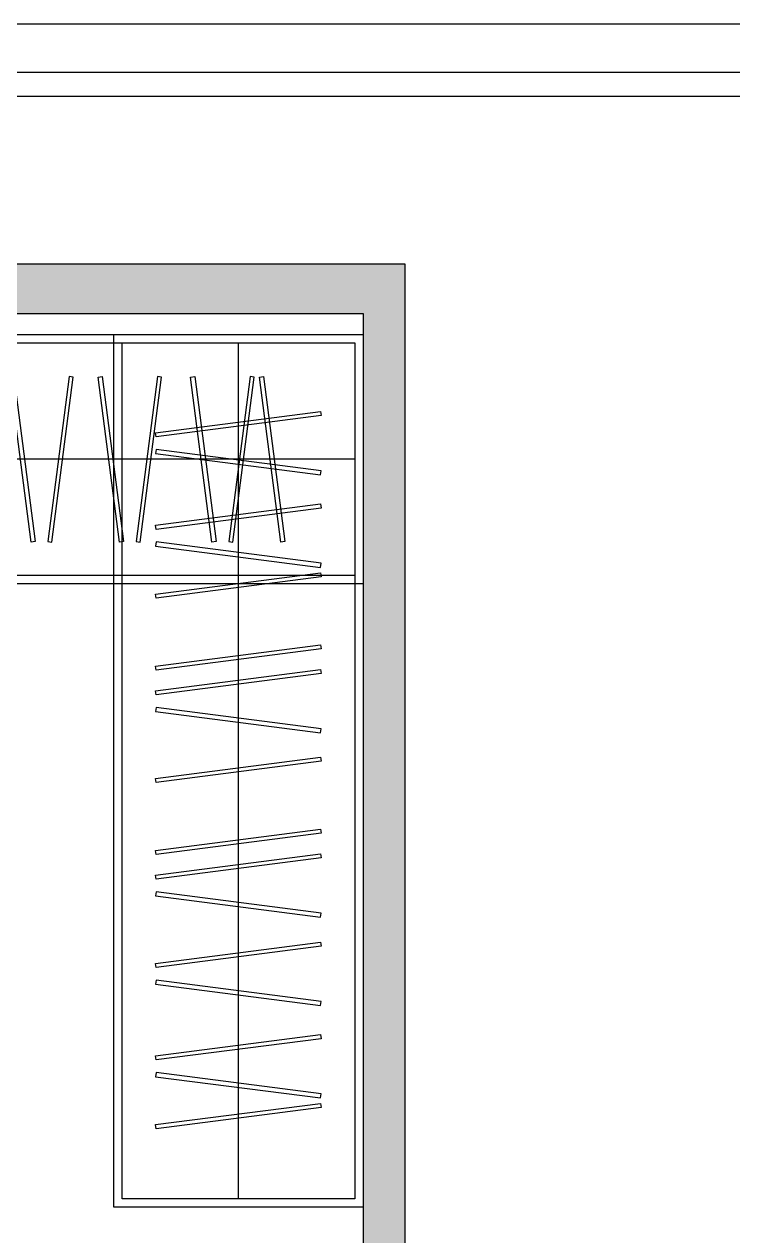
# Model space of a CAD drawing. Extents: x 422240 to 534325, y -8262 to 172635.
# Drawn here: x 457380 to 459084, y 27207 to 30122 of the extents above; entities that cross this region are included whole.
import ezdxf

# ---------------------------------------------------------------- set-up
doc = ezdxf.new("R2010")
doc.units = 0
doc.header["$LTSCALE"] = 1000
doc.header["$MEASUREMENT"] = 0
doc.layers.add('PM-家具', color=146, linetype='Continuous')
doc.layers.add('活动家具', color=7, linetype='Continuous')

# ---------------------------------------------------------------- blocks, each defined once
blk = doc.blocks.new('儿童房摆放方案图框')
at = {"color": 251}
blk.add_line((25026.8, 17757), (372.5, 17757), dxfattribs=at)
blk.add_line((24852.9, 17583.2), (546.3, 17583.2))
blk.add_lwpolyline([(-25.1, 145.5), (25374.5, 145.5), (25374.5, 18104.8), (-25.1, 18104.8)], close=True)
blk = doc.blocks.new('2100衣柜')
blk.add_line((465735.1, 45867), (463675.1, 45867))
blk.add_lwpolyline([(465755.1, 46167), (465755.1, 45567), (463655.1, 45567), (463655.1, 46167)], close=True)
at = {"color": 251}
for points in [[(465735.1, 46147), (465735.1, 45587), (463675.1, 45587), (463675.1, 46147)], [(463840.6, 46064.1), (463850.5, 46065.4), (463901.8, 45668.6), (463891.8, 45667.4)], [(463993.2, 46064.1), (463983.3, 46065.4), (463932.1, 45668.6), (463942, 45667.4)], [(464063.1, 46064.1), (464073, 46065.4), (464124.2, 45668.6), (464114.3, 45667.4)], [(464215.6, 46064.1), (464205.7, 46065.4), (464154.5, 45668.6), (464164.4, 45667.4)], [(464228.6, 46064.1), (464238.6, 46065.4), (464289.8, 45668.6), (464279.8, 45667.4)], [(464402, 46064.1), (464411.9, 46065.4), (464463.1, 45668.6), (464453.2, 45667.4)], [(464461.3, 46064.1), (464471.3, 46065.4), (464522.5, 45668.6), (464512.5, 45667.4)], [(464613.9, 46064.1), (464604, 46065.4), (464552.8, 45668.6), (464562.7, 45667.4)], [(464672.4, 46064.1), (464682.3, 46065.4), (464733.5, 45668.6), (464723.6, 45667.4)], [(464845.7, 46064.1), (464855.7, 46065.4), (464906.9, 45668.6), (464896.9, 45667.4)], [(464905.1, 46064.1), (464915, 46065.4), (464966.2, 45668.6), (464956.3, 45667.4)], [(465057.6, 46064.1), (465047.7, 46065.4), (464996.5, 45668.6), (465006.4, 45667.4)], [(465117.5, 46064.1), (465127.4, 46065.4), (465178.6, 45668.6), (465168.7, 45667.4)], [(465270, 46064.1), (465260.1, 46065.4), (465208.9, 45668.6), (465218.8, 45667.4)], [(465339.9, 46064.1), (465349.9, 46065.4), (465401.1, 45668.6), (465391.1, 45667.4)], [(465492.5, 46064.1), (465482.6, 46065.4), (465431.4, 45668.6), (465441.3, 45667.4)], [(465505.5, 46064.1), (465515.4, 46065.4), (465566.6, 45668.6), (465556.7, 45667.4)]]:
    blk.add_lwpolyline(points, close=True, dxfattribs=at)

msp = doc.modelspace()

# ---------------------------------------------------------------- hatches: boundary and pattern name
at = {"layer": '活动家具'}
h = msp.add_hatch(dxfattribs=at)
h.set_pattern_fill('钢筋混凝土', color=251, scale=10, angle=180)
h.set_pattern_definition([(225, (-58932.5, -11123.5), (17.6776695, -17.6776695), []), (230, (-58932.5, -11123.5), (-71.726018, 6.2752135), [7.5, -82.5]), (175, (-58932.5, -11123.5), (13.875133, -75.219213), [6, -66]), (280.4514, (-58938.48, -11122.98), (-57.850938, -68.943954), [6.374019, -70.114211]), (226.1842, (-58932.5, -11143.5), (-106.724105, 16.551901), [11.25, -123.75]), (276.6356, (-58941.39, -11142.12), (-93.46627, -97.411787), [9.561029, -105.1713]), (171.1842, (-58932.5, -11143.5), (-93.466195, -97.41186), [9, -99]), (201, (-58942.5, -11138.5), (-59.690705, 40.261889), [7.5, -82.5]), (146, (-58942.5, -11138.5), (-24.331533, -72.515005), [6, -66]), (251.4514, (-58947.474, -11135.145), (-84.022263, -32.25305), [6.374019, -70.114211]), (217.5, (-58932.5, -11123.5), (-1.2159855, -33.2893854), [0, -65.2, 0, -67, 0, -66.25]), (187.5, (-58932.5, -11123.5), (-26.3069537, -39.4411712), [0, -38.2, 0, -63.7, 0, -25.25]), (147.5, (-58910.2, -11123.5), (-53.3822436, 2.2554872), [0, -25, 0, -78, 0, -103.5]), (137.5, (-58900.2, -11123.5), (-58.318617, -10.0104982), [0, -32.5, 0, -51.8, 0, -73.5])])
h.paths.add_polyline_path([(458295.8, 29545.9), (453895.8, 29545.9), (453895.8, 25139.7), (458295.8, 25139.7)])
h.paths.add_polyline_path([(458195.8, 29425.9), (458195.8, 25239.7), (453995.8, 25239.7), (453995.8, 29425.9)], flags=16)

# ---------------------------------------------------------------- linework, layer by layer
for points in [[(458295.8, 29545.9), (458295.8, 25139.7), (453895.8, 25139.7), (453895.8, 29545.9)], [(453995.8, 29425.9), (458195.8, 29425.9), (458195.8, 25239.7), (453995.8, 25239.7)]]:
    msp.add_lwpolyline(points, close=True)

# ---------------------------------------------------------------- block references
at = {"xscale": 0.3330153595476334, "yscale": 0.3330153595476334, "zscale": 0.3330153595476334}
msp.add_blockref('儿童房摆放方案图框', (452338.2, 24093.2), dxfattribs=at)
at = {"layer": 'PM-家具'}
msp.add_blockref('2100衣柜', (-7559.3, -16791.1, 0), dxfattribs=at)
at = {"layer": 'PM-家具', "rotation": 270}
msp.add_blockref('2100衣柜', (412028.8, 493031, 0), dxfattribs=at)

doc.saveas('drawing.dxf')
